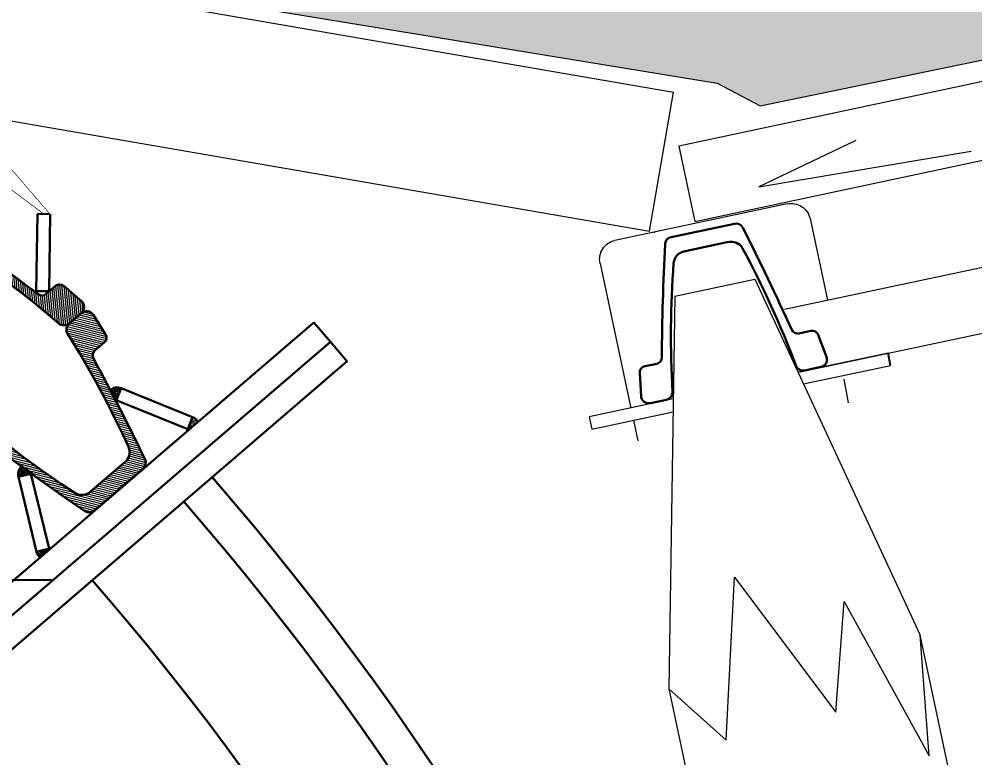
# Model space of a CAD drawing. Header units: millimetres. Extents: x -46762 to 217101, y -107409 to 31524.
# Drawn here: x 118407 to 119151, y -82064 to -81489 of the extents above; entities that cross this region are included whole.
import ezdxf

# ---------------------------------------------------------------- set-up
doc = ezdxf.new("R2010")
doc.units = ezdxf.units.MM
doc.linetypes.add('ACAD_ISO10W100', pattern=[18, 12, -3, 0, -3])
doc.linetypes.add('IRA2', pattern=[4, 2, -1, 0, -1])
doc.styles.get("Standard").update_dxf_attribs({"font": 'TIMES.TTF'})
doc.dimstyles.new('ISO-25', dxfattribs={"dimscale": 50, "dimtxt": 2.5, "dimasz": 2.5, "dimexe": 1.25, "dimexo": 0.625, "dimtad": 1, "dimdec": 0, "dimtxsty": 'Standard', "dimcen": 2.5, "dimadec": 0, "dimazin": 0, "dimtfac": 1, "dimtdec": 0, "dimtmove": 0, "dimatfit": 3, "dimfxl": 1, "dimarcsym": 0})
pattern_1 = [(49.99999999999999, (0, 0), (1.82184668996004, -0.1593908553890309), [0.1905, -2.0955]), (355, (0, 0), (-0.3524282597566699, 1.9105664288218), [0.1524, -1.6764]), (100.451, (0.15182, -0.0132825), (1.469425016659592, 1.751166878202919), [0.1619, -1.7809]), (46.18420000000001, (0, 0.508), (2.710790408921299, -0.4204232793272715), [0.28575, -3.14325]), (96.6356, (0.225899, 0.472965), (2.374042344662371, 2.474255558900492), [0.24285, -2.67135]), (351.1840000000001, (0, 0.508), (2.374046058139339, 2.474251178605977), [0.2286, -2.5146]), (21, (0.254, 0.381), (1.516148798353833, -1.022655185167625), [0.1905, -2.0955]), (326.0000000000001, (0.254, 0.381), (0.6180202834764708, 1.841879661223193), [0.1524, -1.6764]), (71.4514, (0.380345, 0.295779), (2.134164907701245, 0.8192285771605745), [0.1619, -1.7809]), (37.50000000000001, (0, 0), (0.03088603250591817, 0.8455503887315311), [0, -1.65608, 0, -1.7018, 0, -1.68275]), (7.499999999999999, (0, 0), (0.6681966251030574, 1.001805748181195), [0, -0.9702799999999999, 0, -1.61798, 0, -0.6413500000000001]), (327.5, (-0.5664199999999999, 0), (1.355905951668714, -0.05728743992673458), [0, -0.635, 0, -1.9812, 0, -2.6289]), (317.5, (-0.82042, 0), (1.48129181386018, 0.2542649103333302), [0, -0.8255, 0, -1.31572, 0, -1.8669])]
pattern_2 = [(130, (128494.4827682628, 0), (-1.82184668996004, -0.1593908553890309), [0.1905, -2.0955]), (185, (128494.4827682628, 0), (0.3524282597566699, 1.9105664288218), [0.1524, -1.6764]), (79.549, (128494.3309482628, -0.0132825), (-1.469425016659592, 1.751166878202919), [0.1619, -1.7809]), (133.8158, (128494.4827682628, 0.508), (-2.710790408921299, -0.4204232793272715), [0.28575, -3.14325]), (83.3644, (128494.2568692628, 0.472965), (-2.374042344662371, 2.474255558900492), [0.24285, -2.67135]), (188.8159999999999, (128494.4827682628, 0.508), (-2.374046058139339, 2.474251178605977), [0.2286, -2.5146]), (159, (128494.2287682628, 0.381), (-1.516148798353833, -1.022655185167625), [0.1905, -2.0955]), (214, (128494.2287682628, 0.381), (-0.6180202834764708, 1.841879661223193), [0.1524, -1.6764]), (108.5486, (128494.1024232628, 0.295779), (-2.134164907701245, 0.8192285771605745), [0.1619, -1.7809]), (142.5, (128494.4827682628, 0), (-0.03088603250591817, 0.8455503887315311), [0, -1.65608, 0, -1.7018, 0, -1.68275]), (172.5, (128494.4827682628, 0), (-0.6681966251030574, 1.001805748181195), [0, -0.9702799999999999, 0, -1.61798, 0, -0.6413500000000001]), (212.5, (128495.0491882628, 0), (-1.355905951668714, -0.05728743992673458), [0, -0.635, 0, -1.9812, 0, -2.6289]), (222.5, (128495.3031882628, 0), (-1.48129181386018, 0.2542649103333302), [0, -0.8255, 0, -1.31572, 0, -1.8669])]

# ---------------------------------------------------------------- blocks, each defined once
blk = doc.blocks.new('сопр')
at = {"lineweight": 0}
h = blk.add_hatch(dxfattribs=at)
h.set_pattern_fill('AR-CONC', scale=0.01, style=0)
h.set_pattern_definition(pattern_1)
edge = h.paths.add_edge_path()
edge.add_arc((64201.92335489833, -2667.571534069697), 8.299528506652026, 92.51439684783877, 152.5514570375888)
edge.add_line((64194.55814440739, -2663.74585140423), (64204.30368661218, -2668.748662409661))
edge.add_line((64204.3036866122, -2668.74866240967), (64201.55925110142, -2659.279996099849))
h = blk.add_hatch(dxfattribs=at)
h.set_pattern_fill('AR-CONC', scale=0.01, style=0)
h.set_pattern_definition(pattern_2)
edge = h.paths.add_edge_path()
edge.add_arc((64292.55941336449, -2667.571534069697), 8.299528506652026, 27.44854296256722, 87.48560315253587)
edge.add_line((64292.92351716141, -2659.279996099849), (64290.17908165063, -2668.74866240967))
edge.add_line((64290.17908165064, -2668.748662409661), (64299.92462385543, -2663.74585140423))
h = blk.add_hatch(dxfattribs=at)
h.set_pattern_fill('AR-CONC', scale=0.01, style=0)
h.set_pattern_definition(pattern_1)
edge = h.paths.add_edge_path()
edge.add_arc((64172.05259409266, -2720.321251224428), 5.847362539310585, 146.8480983274942, 199.2510510962566)
edge.add_line((64166.53219868802, -2722.249173225576), (64177.14180799063, -2722.249173225576))
edge.add_line((64177.14180799063, -2722.249173225576), (64167.15704368727, -2717.12355910441))
h = blk.add_hatch(dxfattribs=at)
h.set_pattern_fill('AR-CONC', scale=0.01, style=0)
h.set_pattern_definition(pattern_2)
edge = h.paths.add_edge_path()
edge.add_arc((64322.43017417016, -2720.321251224428), 5.847362539310585, 340.7489489036842, 393.1519016726917)
edge.add_line((64327.32572457555, -2717.12355910441), (64317.34096027219, -2722.249173225576))
edge.add_line((64317.34096027219, -2722.249173225576), (64327.95056957481, -2722.249173225576))
at = {"color": 7, "lineweight": 0}
for p, q in [((64208.83042515846, -2509.322464501332), (64232.18288210293, -2476.031672502046)), ((64209.91696833994, -2505.009127306523), (64230.24490313667, -2476.030033128038)), ((64211.0199338806, -2500.672378727457), (64228.30692417039, -2476.028393754037)), ((64212.13962152954, -2496.311791447755), (64226.36894520409, -2476.02675438008)), ((64213.27634053949, -2491.926924603067), (64224.4309662378, -2476.025115006079)), ((64214.43041009516, -2487.517323170072), (64222.49298727154, -2476.023475632075)), ((64215.60215976726, -2483.082517319432), (64220.3785997788, -2476.273320698285)), ((64223.82573682001, -2490.70983352861), (64234.12086106918, -2476.033311876025)), ((64226.68535328944, -2489.397605051789), (64236.05884003548, -2476.034951249985)), ((64228.87405126838, -2489.041824454023), (64237.99681900172, -2476.036590624029)), ((64230.82110627997, -2489.030525200746), (64239.934797968, -2476.038229997997)), ((64232.75908524626, -2489.032164574677), (64241.87277693425, -2476.039869372005)), ((64234.69706421254, -2489.033803948674), (64243.81075590056, -2476.041508745966)), ((64236.6350431788, -2489.035443322682), (64245.74873486681, -2476.043148119945)), ((64238.57302214507, -2489.037082696654), (64247.68671383309, -2476.044787493942)), ((64240.51100111133, -2489.038722070658), (64249.62469279936, -2476.046426867913)), ((64242.44898007762, -2489.040361444655), (64251.56267176565, -2476.04806624191)), ((64244.38695904386, -2489.042000818634), (64253.5006507319, -2476.049705615889)), ((64246.32493801013, -2489.043640192645), (64255.43862969815, -2476.051344989901)), ((64248.26291697641, -2489.045279566642), (64257.37660866444, -2476.052984363894)), ((64250.2008959427, -2489.046918940574), (64259.31458763069, -2476.054623737873)), ((64252.13887490895, -2489.048558314618), (64261.252566597, -2476.056263111837)), ((64254.07685387519, -2489.050197688601), (64263.19054556323, -2476.057902485882)), ((64256.01483284145, -2489.051837062605), (64265.12852452948, -2476.05954185986)), ((64257.95281180775, -2489.053476436566), (64267.06650349576, -2476.061181233854)), ((64259.89079077405, -2489.055115810523), (64269.00448246206, -2476.062820607789)), ((64261.82876974027, -2489.056755184582), (64270.94246142832, -2476.064459981797)), ((64263.76674870661, -2489.058394558491), (64272.86683024705, -2476.085501707901)), ((64265.69152166983, -2489.078860144309), (64274.53806187717, -2476.467410708559)), ((64267.44367666454, -2489.345406427223), (64275.93857167849, -2477.235255292508)), ((64269.01447022379, -2489.870497917629), (64277.09328241931, -2478.353506063533)), ((64270.42967823002, -2490.617389036874), (64277.96522351312, -2479.874867544724)), ((64271.6987625599, -2491.57259112431), (64278.52630415494, -2481.839385421452)), ((64272.81930076845, -2492.739557568653), (64279.05629061024, -2483.848230543899)), ((64273.77591977173, -2494.140203928488), (64279.58461644021, -2485.859443020265)), ((64274.53241380121, -2495.826144417988), (64280.11127715809, -2487.873029246934)), ((64275.10841437519, -2497.76939274016), (64280.63626825111, -2489.888995657147)), ((64207.76001368534, -2513.61280465778), (64219.64522715675, -2496.669483854963)), ((64275.67289567565, -2499.72906270649), (64281.15958518047, -2491.907348721368)), ((64276.23321569052, -2501.694664917726), (64281.681223381, -2493.928094947587)), ((64276.78934635415, -2503.666239383634), (64282.20117826091, -2495.951240881674)), ((64277.34125918686, -2505.643826704312), (64282.71944520182, -2497.976793107657)), ((64206.70545198504, -2517.880549697507), (64218.28340337292, -2501.375255528757)), ((64277.8889252864, -2507.627468082224), (64283.23601955827, -2500.004758247931)), ((64278.43231531944, -2509.617205334354), (64283.75089665764, -2502.03514296365)), ((64278.97139951273, -2511.613080904808), (64284.26407179997, -2504.067953955091)), ((64204.64279158034, -2526.349803066427), (64215.72436633819, -2510.552133417979)), ((64205.66646647466, -2522.126089634847), (64216.97745978484, -2506.001365521664)), ((64279.50614764412, -2513.615137877776), (64284.77554025758, -2506.103197961816)), ((64280.0365290332, -2515.623419990596), (64285.28529727503, -2508.140881763175)), ((64280.56251253169, -2517.637971647579), (64285.7933380688, -2510.181012178422)), ((64280.56251253169, -2517.637971647579), (64285.79333806875, -2510.181012178447)), ((64281.12699383216, -2519.597641613906), (64286.29965782697, -2512.223596067306)), ((64202.64034945476, -2534.733210470215), (64213.36592867279, -2519.443040888971)), ((64203.63416941204, -2530.552057635163), (64214.52136332104, -2515.031493407485)), ((64281.68731384703, -2521.563243825145), (64286.80425170931, -2514.268640330043)), ((64282.11375697733, -2523.719698224966), (64287.30711484663, -2516.316151907933)), ((64282.62182772707, -2525.75978593561), (64287.80824234084, -2518.366137783712)), ((64283.12533747568, -2527.806375717522), (64288.30762926461, -2520.418604981653)), ((64201.66108827573, -2538.893608604376), (64212.25575021143, -2523.790072062453)), ((64283.62425205261, -2529.859516283537), (64288.80527066111, -2522.473560568022)), ((64284.11853674494, -2531.919257119753), (64289.30116154383, -2524.531011651612)), ((64284.60815628537, -2533.985648502505), (64289.79529689629, -2526.590965383737)), ((64199.74530227773, -2547.153480779023), (64210.16282347769, -2532.302472500072)), ((64200.69614924626, -2543.033589370742), (64211.18870190316, -2528.075617758888)), ((64285.09307484012, -2536.058741515739), (64290.2876716718, -2528.653428958885)), ((64285.57325599628, -2538.138588068901), (64290.77828079323, -2530.718409614914)), ((64285.57325599628, -2538.138588068905), (64290.77828079323, -2530.718409614907)), ((64286.04866274883, -2540.225240915603), (64291.26711915272, -2532.78591463347)), ((64286.5192574874, -2542.318753672542), (64291.75418161145, -2534.855951340396)), ((64197.88499537467, -2555.334263073997), (64208.22746075463, -2540.590252859467)), ((64198.8083235704, -2551.253601873603), (64209.17630282971, -2536.473219586842)), ((64286.98500198238, -2544.419180838922), (64292.23946299937, -2536.928527105923)), ((64287.44585737096, -2546.526577816883), (64292.72295811495, -2539.003649345301)), ((64287.90178414244, -2548.641000932032), (64293.20466172495, -2541.081325518979)), ((64196.07844841671, -2563.438406274679), (64206.436681886, -2548.671917389744)), ((64196.97510576357, -2559.39576649895), (64207.31473765058, -2544.655795654857)), ((64288.35274212332, -2550.762507454954), (64293.68456856401, -2543.161563133046)), ((64288.79869046177, -2552.891155623085), (64294.16267333461, -2545.244369739652)), ((64289.23958761182, -2555.027004663676), (64294.63897070655, -2547.329752937312)), ((64289.67539131684, -2557.170114816894), (64295.11345531688, -2549.417720371446)), ((64174.66521371621, -2596.729065256339), (64205.59193958416, -2552.640548123512)), ((64175.82573359452, -2597.839034638026), (64204.77924561915, -2556.563491394176)), ((64290.10605859267, -2559.320547360014), (64295.58612176948, -2551.508279734579)), ((64290.53154571016, -2561.47836463249), (64296.05696463486, -2553.60143876688)), ((64290.95180817722, -2563.643630061291), (64296.52597844983, -2555.697205256572)), ((64291.47070884471, -2557.375129462405), (64295.58612176947, -2551.508279734553)), ((64177.23195472144, -2598.59873727131), (64203.99741565247, -2560.442435570843)), ((64178.91030360347, -2598.970500061052), (64203.24533906626, -2564.278963927893)), ((64291.36680072027, -2565.816408187588), (64296.99315771722, -2557.795587040357)), ((64291.77647726495, -2567.996764693959), (64297.45849690563, -2559.896592003653)), ((64292.18079091665, -2570.184766432543), (64297.92199044905, -2562.00022808119)), ((64292.57969393978, -2572.380481454147), (64298.38363274666, -2564.106503257492)), ((64173.35585679264, -2593.0668918345), (64189.53962826166, -2569.995633378909)), ((64173.78571116272, -2595.218483239663), (64191.53824229593, -2569.910832621954)), ((64173.78635716673, -2589.688796044738), (64187.60164929539, -2569.993994004937)), ((64174.31628008717, -2586.16896547658), (64185.66367032911, -2569.992354630966)), ((64174.84620300763, -2582.649134908319), (64183.72569136282, -2569.990715257005)), ((64175.37612592802, -2579.129304340204), (64181.78771239655, -2569.989075883001)), ((64175.90604884851, -2575.609473771936), (64179.72212713241, -2570.169349475629)), ((64180.83695906287, -2598.98828199823), (64202.52197267347, -2568.074563611815)), ((64182.77493802915, -2598.989921372202), (64201.82633510215, -2571.830633646685)), ((64292.97313773694, -2574.583979038282), (64298.84352919209, -2566.21526728549)), ((64293.36107282706, -2576.795329724158), (64299.58956543814, -2567.916116180288)), ((64293.74344882305, -2579.014605342614), (64300.70786565124, -2569.086273065848)), ((64294.12021440842, -2581.241879049398), (64302.12386914836, -2569.832030149319)), ((64294.49131731341, -2583.477225359155), (64303.88038727157, -2570.092356444184)), ((64294.85670429024, -2585.720720180925), (64305.81836623779, -2570.093995818243)), ((64295.21632108732, -2587.972440854686), (64307.75634520407, -2570.095635192236)), ((64295.57011242285, -2590.232466189002), (64309.69432417032, -2570.097274566215)), ((64295.91802195737, -2592.500876500275), (64311.63230313662, -2570.098913940179)), ((64296.30016977551, -2594.720477404459), (64313.56399376762, -2570.109517838217)), ((64297.06555065016, -2596.393748986586), (64315.22693094186, -2570.50325124801)), ((64298.14253608903, -2597.622803381673), (64316.57024684055, -2571.352630306916)), ((64184.71291699538, -2598.991560746246), (64201.15750176807, -2575.548492101094)), ((64186.65089596174, -2598.993200120189), (64200.51460036218, -2579.229382521375)), ((64299.46935254171, -2598.495703718316), (64317.61014108813, -2572.634561156821)), ((64301.05253021548, -2599.003140664605), (64318.22784535275, -2574.518357538076)), ((64302.92963393783, -2599.091562559501), (64318.56724435445, -2576.798900293441)), ((64304.86761290415, -2599.093201933429), (64318.9066433562, -2579.079443048762)), ((64188.58887492799, -2598.994839494168), (64199.89680678886, -2582.874479721442)), ((64190.5268538943, -2598.996478868128), (64199.30334150272, -2586.484895005608)), ((64306.80559187041, -2599.094841307367), (64319.24604235789, -2581.359985804098)), ((64308.74357083662, -2599.096480681394), (64319.58544135963, -2583.640528559419)), ((64310.68154980291, -2599.098120055394), (64319.92484036136, -2585.921071314777)), ((64192.46889934685, -2598.992321141224), (64198.73346619539, -2590.06168089142)), ((64194.82471437321, -2598.398301848603), (64198.18648079348, -2593.605835389324)), ((64312.6195287692, -2599.099759429355), (64320.26423936309, -2588.201614070138)), ((64314.55750773545, -2599.101398803334), (64320.60363836482, -2590.482156825456)), ((64316.6793944162, -2598.840863045923), (64320.92156666183, -2592.793307784799)), ((64174.66126336664, -2601.398949571481), (64205.51335437242, -2645.539726615825)), ((64175.82365947079, -2600.290945187771), (64204.70729855319, -2641.615414013129)), ((64177.23116387752, -2599.533622737868), (64203.93203224877, -2637.735152658322)), ((64178.91013931837, -2599.164699971854), (64203.18644752156, -2633.897357400354)), ((64180.83682210417, -2599.150177647651), (64202.46950370206, -2630.100539329931)), ((64182.77480107044, -2599.151817021626), (64201.78022178658, -2626.343297764623)), ((64184.71278003672, -2599.153456395597), (64201.1176794222, -2622.624313073484)), ((64186.65075900297, -2599.155095769569), (64200.48100640495, -2618.942340236186)), ((64188.58873796926, -2599.15673514357), (64199.86938062809, -2615.296203046317)), ((64190.52671693556, -2599.158374517592), (64199.28202442743, -2611.684788882187)), ((64192.46875257431, -2599.165817863657), (64198.71820127632, -2608.107043978744)), ((64194.82355924066, -2599.763821956378), (64198.17721279087, -2604.561969142451)), ((64297.06085782616, -2601.941346850865), (64315.17840960667, -2627.862533637926)), ((64298.13992108287, -2600.714116297404), (64316.52316059564, -2627.015428468883)), ((64299.46821244108, -2599.843461966379), (64317.56522217522, -2625.735258788001)), ((64301.05224634865, -2599.338704223883), (64318.18611263568, -2623.852510161414)), ((64302.92949697917, -2599.253458208848), (64318.5293694596, -2621.572544877879)), ((64304.86747594543, -2599.255097582824), (64318.87262628352, -2619.292579594316)), ((64306.80545491169, -2599.256736956799), (64319.21588310745, -2617.01261431081)), ((64308.74343387799, -2599.258376330821), (64319.55913993137, -2614.732649027272)), ((64310.68141284426, -2599.260015704789), (64319.9023967553, -2612.452683743737)), ((64312.61939181053, -2599.261655078764), (64320.24565357917, -2610.172718460126)), ((64314.55737077681, -2599.263294452736), (64320.58891040313, -2607.892753176609)), ((64316.67881363411, -2599.527419721406), (64320.91074833809, -2605.582143409301)), ((64173.34571251898, -2605.058902539524), (64189.49042799578, -2628.157508276563)), ((64173.77049709016, -2608.437721835096), (64187.55244902951, -2628.155868902559)), ((64173.77920641396, -2602.90804145296), (64191.48889569926, -2628.245690240521)), ((64295.55499785205, -2608.10009079603), (64309.64512390453, -2628.259149463811)), ((64295.90674467049, -2605.832272337648), (64311.5831028708, -2628.260788837779)), ((64296.29264714495, -2603.613321140703), (64313.51480867768, -2628.253453062232)), ((64174.29446427058, -2611.958443909352), (64185.61447006322, -2628.154229528533)), ((64174.81843145099, -2615.479165983583), (64183.67649109697, -2628.152590154587)), ((64294.08989129937, -2617.08821207656), (64302.07423096825, -2628.511585523265)), ((64294.46477551618, -2614.853496811804), (64303.83118700569, -2628.254231341813)), ((64294.83395759893, -2612.610623376277), (64305.76916597198, -2628.255870715835)), ((64295.197383427, -2610.359514338343), (64307.70714493826, -2628.257510089807)), ((64175.34239863139, -2618.999888057846), (64181.7385121307, -2628.150950780644)), ((64175.86636581183, -2622.520610132127), (64179.67323481413, -2627.967182808035)), ((64292.93155218411, -2623.744161891595), (64298.78777673642, -2632.122793415685)), ((64293.32322796528, -2621.533470693761), (64299.53668947262, -2630.423209124074)), ((64293.70935806784, -2619.314845169538), (64300.65696779919, -2629.254945893514)), ((64291.72374892794, -2630.329342253357), (64297.39205626, -2638.439116405032)), ((64292.13176374457, -2628.142027679187), (64297.85910815067, -2636.336267493902)), ((64292.53438099001, -2625.946990679156), (64298.32431326309, -2634.230776355795)), ((64196.01814504261, -2634.72578863665), (64206.35138118687, -2649.509780836874)), ((64196.9079616164, -2638.769939625374), (64207.22264106929, -2653.527382351993)), ((64290.03865389567, -2639.002721093031), (64295.5054921416, -2646.82424891445)), ((64290.46779108059, -2636.845626763854), (64295.97987561824, -2644.731889467414)), ((64290.89171622363, -2634.681075449771), (64296.45243445846, -2642.636919472279)), ((64291.31038416043, -2632.509002533065), (64296.92316317841, -2640.539331083102)), ((64197.81097852124, -2642.83297662314), (64208.1284846292, -2657.594463508427)), ((64198.72740157968, -2646.915194104899), (64209.07035999496, -2661.713096175834)), ((64288.72041014933, -2645.429891773834), (64294.07144822563, -2653.085741701063)), ((64289.16492017803, -2643.294791716417), (64294.55127304554, -2651.001167305742)), ((64289.60434905363, -2641.152421939474), (64295.02928947855, -2648.914005610757)), ((64199.65744220716, -2651.016894547451), (64210.04982300459, -2665.885506326555)), ((64286.89239106024, -2653.89878596687), (64292.13417158774, -2661.398318673957)), ((64287.35681116268, -2651.792171697431), (64292.62117678118, -2659.324017399646)), ((64287.81631454216, -2649.678522962404), (64293.10639479239, -2657.247159163715)), ((64288.2708611221, -2647.557782423377), (64293.58982036882, -2655.167736451225)), ((64200.60131762786, -2655.138388738247), (64211.06854881038, -2670.114090638395)), ((64201.55925110142, -2659.279996099849), (64212.12834514451, -2674.401435474232)), ((64285.47002135166, -2660.176981303379), (64290.66248496265, -2667.60595519434)), ((64285.94895770155, -2658.091135754006), (64291.15482050522, -2665.539280169807)), ((64286.42309365019, -2655.998422163164), (64291.64538443278, -2663.470070456042)), ((64202.53147216121, -2663.442045030763), (64213.23116754663, -2678.750338668331)), ((64203.51821686477, -2667.6248732639), (64214.37913691969, -2683.163834644223)), ((64283.50701335257, -2668.452743841837), (64288.67552870881, -2675.847454428789)), ((64284.00478208445, -2666.393842202866), (64289.17489975491, -2673.79084525663)), ((64284.49789692272, -2664.328282134236), (64289.67251950726, -2671.731730469393)), ((64284.98632212016, -2662.256012491413), (64290.1683829315, -2669.670102864118)), ((64204.51972805747, -2671.828828243557), (64215.57455986585, -2687.645223509098)), ((64205.53625564973, -2676.054267522086), (64216.81995235922, -2692.198104923449)), ((64281.47009490885, -2676.622761053222), (64286.66063122841, -2684.048977525195)), ((64281.9861328641, -2674.589997600957), (64287.16695770309, -2682.002319640374)), ((64282.49765438376, -2672.550772383205), (64287.67155272325, -2679.953184524784)), ((64283.00462590929, -2670.505037387058), (64288.17441137344, -2677.901565145818)), ((64206.56805690927, -2680.301559178231), (64218.11806745185, -2696.826417740453)), ((64279.89521030493, -2682.682749915799), (64285.13131179575, -2690.174157498019)), ((64280.42460134489, -2680.669091020682), (64285.64280343172, -2688.134889525038)), ((64280.94957355818, -2678.649110011302), (64286.1525781855, -2686.093165170259)), ((64207.61539676897, -2684.571082257335), (64219.47192788564, -2701.534486664594)), ((64208.67854815153, -2688.863227236059), (64231.97464904836, -2722.193480135189)), ((64277.73408177978, -2690.67505698387), (64283.06827201237, -2698.306802324078)), ((64278.28083734742, -2688.686241907093), (64283.58658345606, -2696.277291602601)), ((64278.82329746652, -2686.691281235959), (64284.10319704997, -2694.245351729456)), ((64279.3614319878, -2684.690131835319), (64284.61810807784, -2692.210975957081)), ((64209.75779231216, -2693.178396512511), (64230.0366700821, -2722.191840761214)), ((64210.85341920018, -2697.517004923659), (64228.0986911158, -2722.190201387191)), ((64275.50469252146, -2698.569701893488), (64280.97814110456, -2706.400687272253)), ((64276.06833721411, -2696.605050465812), (64281.50319733291, -2704.380826465145)), ((64276.62780266562, -2694.634419704351), (64282.02657430305, -2702.358563105714)), ((64277.18306046501, -2692.657768960784), (64282.54826740759, -2700.333890602069)), ((64211.9657278414, -2701.879480292446), (64226.16071214956, -2722.188562013271)), ((64213.09502674211, -2706.266264005721), (64224.22273318326, -2722.186922639245)), ((64272.6392765885, -2705.554369205976), (64278.86121482548, -2714.456235483067)), ((64273.5982638897, -2704.155343295792), (64279.3929425442, -2712.445919726553)), ((64274.35760917505, -2702.470685085693), (64279.92300916918, -2710.433227406003)), ((64274.93689658554, -2700.528414044507), (64280.45141019858, -2708.418152080598)), ((64214.24163431689, -2710.677811626218), (64222.28475421703, -2722.185283265229)), ((64223.64234878233, -2707.501201171784), (64233.91262801464, -2722.195119509186)), ((64226.49974108743, -2708.818265785296), (64235.85060698094, -2722.196758883183)), ((64228.68783401287, -2709.177748797971), (64237.78858594719, -2722.198398257162)), ((64230.63486712176, -2709.192342136412), (64239.72656491346, -2722.20003763113)), ((64232.57284608801, -2709.193981510391), (64241.66454387975, -2722.201677005127)), ((64234.51082505428, -2709.195620884359), (64243.60252284605, -2722.203316379153)), ((64236.4488040205, -2709.197260258377), (64245.54050181223, -2722.204955753121)), ((64238.3867829868, -2709.198899632407), (64247.47848077854, -2722.206595127143)), ((64240.32476195304, -2709.200539006324), (64249.4164597448, -2722.208234501119)), ((64242.26274091934, -2709.202178380347), (64251.35443871108, -2722.20987387509)), ((64244.20071988561, -2709.203817754318), (64253.29241767737, -2722.211513249087)), ((64246.13869885189, -2709.205457128319), (64255.23039664363, -2722.213152623062)), ((64248.07667781819, -2709.207096502341), (64257.16837560992, -2722.214791997085)), ((64250.01465678444, -2709.208735876291), (64259.10635457617, -2722.216431371031)), ((64251.95263575074, -2709.210375250281), (64261.04433354247, -2722.218070745024)), ((64253.890614717, -2709.212014624256), (64262.98231250874, -2722.219710119029)), ((64255.82859368323, -2709.213653998278), (64264.92029147496, -2722.221349493018)), ((64257.76657264951, -2709.215293372301), (64266.85827044123, -2722.222988867023)), ((64259.70455161578, -2709.216932746247), (64268.79624940752, -2722.224628241016)), ((64261.64253058204, -2709.218572120222), (64270.73422837377, -2722.226267614966)), ((64263.58050954833, -2709.220211494219), (64272.65863003804, -2722.2084816391)), ((64265.50531438171, -2709.203002341441), (64274.33050540579, -2721.829400639526)), ((64267.25791782275, -2708.939420802952), (64275.73231227221, -2721.06392659121)), ((64268.82959750421, -2708.416987592696), (64276.8889132603, -2719.947631005263)), ((64270.24606710421, -2707.672491845442), (64277.76342700424, -2718.427746886238)), ((64271.51676566526, -2706.719438210523), (64278.32783048905, -2716.464181079482)), ((64215.40587934093, -2715.114593540187), (64220.17079244525, -2721.931861353045))]:
    blk.add_line(p, q, dxfattribs=at)
at = {"color": 7, "lineweight": 30}
for p, q in [((64222.09819664234, -2476.023141671016), (64272.3845716205, -2476.065679890722)), ((64229.38274504166, -2489.029308463028), (64265.07802932488, -2489.059503796183)), ((64155.36193568532, -2518.464363526455), (64147.87425642599, -2525.092686037411)), ((64195.1318707511, -2563.390439082454), (64155.36193568532, -2518.464363526455)), ((64299.35089751174, -2563.390439082454), (64339.12083257752, -2518.464363526455)), ((64339.12083257752, -2518.464363526455), (64346.60851183685, -2525.092686037411)), ((64147.87425642599, -2525.092686037411), (64187.64419149177, -2570.01876159341)), ((64346.60851183685, -2525.092686037411), (64306.83857677106, -2570.01876159341)), ((64187.64419149177, -2570.01876159341), (64195.1318707511, -2563.390439082454)), ((64306.83857677106, -2570.01876159341), (64299.35089751174, -2563.390439082454)), ((64181.05909657504, -2569.988459532695), (64190.61219260925, -2569.996540681866)), ((64303.71154286492, -2570.092213615433), (64313.26463889913, -2570.100294764594)), ((64173.40079129269, -2592.249784628119), (64176.12658905511, -2574.14461137219)), ((64320.88527067498, -2592.374544608916), (64318.19010782603, -2574.26478565767)), ((64179.35011276685, -2599.148920011248), (64192.20499097417, -2599.159794202009)), ((64179.35024971535, -2598.987024361908), (64192.20512792267, -2598.997898552669)), ((64302.06940729574, -2599.252730642183), (64314.92428550306, -2599.263604832948)), ((64302.06954424424, -2599.090834992858), (64314.92442245162, -2599.101709183597)), ((64173.3892645434, -2605.876084585681), (64176.08442739242, -2623.985843537288)), ((64320.87374392574, -2606.000844566959), (64318.14794616343, -2624.106017822494)), ((64181.00989631934, -2628.150334430244), (64190.56299235349, -2628.158415579419)), ((64303.66234260928, -2628.254088512964), (64313.21543864343, -2628.262169662139)), ((64204.3036866122, -2668.74866240967), (64201.55925110142, -2659.279996099849)), ((64290.17908165063, -2668.74866240967), (64292.92351716141, -2659.279996099849)), ((64194.55814440739, -2663.74585140423), (64167.15704368727, -2717.12355910441)), ((64176.05332830395, -2721.690409224429), (64203.45442902408, -2668.312701524257)), ((64204.30368661218, -2668.748662409661), (64194.55814440739, -2663.74585140423)), ((64290.17908165064, -2668.748662409661), (64299.92462385543, -2663.74585140423)), ((64318.42943995887, -2721.690409224429), (64291.02833923874, -2668.312701524257)), ((64299.92462385543, -2663.74585140423), (64327.32572457555, -2717.12355910441)), ((64229.19650589353, -2709.191125398673), (64264.89179017681, -2709.22132073182)), ((64167.15704368727, -2717.12355910441), (64177.14180799063, -2722.249173225576)), ((64327.32572457555, -2717.12355910441), (64317.34096027219, -2722.249173225576)), ((64046.98660224275, -2722.036995163442), (64046.9696838614, -2742.036988007651)), ((64446.98717790077, -2722.689073169142), (64046.98660224275, -2722.036995163442)), ((64177.14180799063, -2722.249173225576), (64166.53219868802, -2722.249173225576)), ((64221.88996359791, -2722.184949304126), (64272.17633857614, -2722.227487523847)), ((64246.98653068482, -2722.206178976889), (64270.73422837335, -2722.226267614355)), ((64317.34096027219, -2722.249173225576), (64327.95056957481, -2722.249173225576)), ((64446.98717790078, -2722.689073169138), (64446.97025951943, -2742.689066013347)), ((64046.96968386076, -2742.036988007651), (64046.95276547941, -2762.036980851863)), ((64446.97025951878, -2742.689066013354), (64046.96968386076, -2742.036988007651)), ((64446.97025951878, -2742.68906601335), (64446.95334113744, -2762.689058857555)), ((64046.95276547943, -2762.036980851855), (64446.95360651043, -2762.375349311245))]:
    blk.add_line(p, q, dxfattribs=at)
at = {"color": 7}
blk.add_line((64270.73422837333, -2722.226267614358), (64246.98653068482, -2722.206178976885), dxfattribs=at)
at = {"color": 7, "linetype": 'Continuous', "const_width": 0.5}
for points in [[(64148.0028474494, -2423.226619102924, -0.3521042812323815), (64151.90937965901, -2426.36696446574, -0.3521042812323815)], [(64346.47992081343, -2423.226619102924, 0.3521042812323815), (64342.57338860381, -2426.36696446574, 0.3521042812323815)], [(64247.24138413141, -2470.488766060183), (64169.32056133719, -2470.488766060183, -0.3521042812323841), (64160.04254733936, -2463.030445823495), (64156.69509636147, -2447.818610163486)], [(64247.24138413141, -2470.488766060183), (64325.16220692563, -2470.488766060183, 0.3521042812323841), (64334.44022092347, -2463.030445823495), (64337.78767190135, -2447.818610163486)], [(64247.24138413141, -2476.044410780869), (64325.16220692563, -2476.044410780869, -0.3521042812323841), (64334.44022092347, -2483.502731017556), (64337.78767190135, -2498.714566677566)], [(64148.0028474494, -2523.306557738128, 0.3521042812323815), (64151.90937965901, -2520.166212375312, 0.3521042812323815)], [(64346.47992081343, -2523.306557738128, -0.3521042812323815), (64342.57338860381, -2520.166212375312, -0.3521042812323815)]]:
    blk.add_lwpolyline(points, format="xyb", dxfattribs=at)
for points in [[(64148.0028474494, -2473.266588420526), (64148.0028474494, -2423.22661910288)], [(64346.47992081343, -2473.266588420526), (64346.47992081343, -2423.22661910288)], [(64156.69509636147, -2447.818610163486), (64151.90937965901, -2426.070857478179)], [(64337.78767190135, -2447.818610163486), (64342.57338860381, -2426.070857478179)], [(64148.0028474494, -2473.266588420526), (64148.0028474494, -2523.306557738172)], [(64346.47992081343, -2473.266588420526), (64346.47992081343, -2523.306557738172)], [(64156.69509636147, -2498.714566677566), (64151.90937965901, -2520.462319362873)], [(64337.78767190135, -2498.714566677566), (64342.57338860381, -2520.462319362873)]]:
    blk.add_lwpolyline(points, dxfattribs=at)
at = {"color": 7, "linetype": 'Continuous', "lineweight": 30, "const_width": 0.5}
blk.add_lwpolyline([(64247.24138413141, -2476.044410780869), (64169.32056133719, -2476.044410780869, 0.3521042812323841), (64160.04254733936, -2483.502731017556), (64156.69509636147, -2498.714566677566)], format="xyb", dxfattribs=at)
at = {"color": 7, "lineweight": 30}
for centre, radius, start, end in [((66106.20786860578, -2984.984279080065), 1956.091849773699, 165.0531000712083, 167.6351816048644), ((64222.09312112781, -2482.023139525278), 5.999999999999967, 88.55795276308022, 165.1908510867638), ((64272.37949610599, -2482.065677745002), 5.999999999999967, 14.71221371452879, 91.34511203825247), ((62387.41651654102, -2981.83848136276), 1956.091849773699, 12.26788319689842, 14.84996472987031), ((64229.37428585079, -2499.029304885134), 9.999999999999947, 86.30292904929168, 163.4163146823902), ((64265.06957013401, -2499.059500218289), 9.999999999999947, 16.48675011903077, 93.60013575134845), ((64929.58206621752, -2704.671139233687), 739.7803755817811, 163.6302472352852, 171.3911670739528), ((63564.51487929355, -2703.516402429697), 739.7803755817811, 8.511897727422332, 16.27281756638537), ((64181.0548669796, -2574.988457743741), 4.999999999999973, 89.51427913074228, 172.5927093947519), ((64190.61642220468, -2564.996542467761), 4.999999999999973, 269.9515324010541, 348.198410721026), ((64303.7157724604, -2565.092215401295), 4.999999999999973, 191.7046540797874, 269.9515324010541), ((64313.26040930363, -2575.100292975658), 4.999999999999973, 7.310355406671456, 90.3887856705797), ((64179.3553252299, -2592.987026508647), 5.999999999999967, 169.9344177067899, 270.5455858640982), ((64192.21020343721, -2592.997900699935), 5.999999999999967, 269.9515324010541, 351.7623000267216), ((64302.07461975879, -2593.090837140124), 5.999999999999967, 188.1407647741829, 269.9515324010541), ((64314.92949796617, -2593.101711330342), 5.999999999999967, 269.3574789369144, 9.968647094513878), ((64179.34503725229, -2605.148917864495), 5.999999999999985, 89.35747893691448, 189.9686470945139), ((64192.19991545963, -2605.159792054757), 5.999999999999985, 8.140764774182939, 89.95153240105405), ((64302.0643317812, -2605.252728494936), 5.999999999999985, 89.95153240105405, 171.7623000267215), ((64314.91920998851, -2605.263602686216), 5.999999999999985, 349.9344177067899, 90.5455858640982), ((64929.75965592486, -2494.734226765155), 739.7803755817832, 188.5118977274223, 196.2728175663854), ((63564.69246900094, -2493.579489961161), 739.7803755817832, 343.6302472352853, 351.3911670739528), ((64181.01412591478, -2623.150336219198), 4.999999999999988, 187.3103554066714, 270.3887856705797), ((64313.21966823887, -2623.262171451093), 4.999999999999988, 269.5142791307423, 352.5927093947519), ((64190.55876275807, -2633.158413793542), 4.999999999999988, 11.70465407978735, 89.95153240105405), ((66106.85801867745, -2216.412147832089), 1956.091849773704, 192.2678831968984, 194.8499647298703), ((64303.65811301384, -2633.25408672708), 4.999999999999988, 89.95153240105405, 168.198410721026), ((62388.06666661269, -2213.266350114769), 1956.091849773704, 345.0531000712083, 347.6351816048644), ((64201.92335489833, -2667.571534069697), 8.299528506652026, 92.51439684783877, 152.5514570375888), ((64292.55941336449, -2667.571534069697), 8.299528506652026, 27.44854296256722, 87.48560315253587), ((64229.20496508446, -2699.191128976559), 9.999999999999977, 196.4867501190308, 273.6001357513485), ((64264.90024936773, -2699.221324309685), 9.999999999999977, 266.3029290492917, 343.4163146823902), ((64172.05259409266, -2720.321251224428), 5.847362539310585, 146.8480983274942, 199.2510510962566), ((64221.89503911248, -2716.184951449864), 5.999999999999985, 194.7122137145288, 271.3451120382525), ((64272.1814140907, -2716.227489669553), 5.999999999999985, 268.5579527630803, 345.1908510867639), ((64322.43017417016, -2720.321251224428), 5.847362539310585, 340.7489489036842, 33.15190167269175)]:
    blk.add_arc(centre, radius, start, end, dxfattribs=at)
blk = doc.blocks.new('ход12')
at = {"color": 7, "lineweight": 15}
for p, q in [((102364.3695372045, -34739.25695980378), (102230.355736571, -34767.8154769264)), ((102362.2570459163, -34821.29690585091), (102756.1565953447, -34737.89220712577)), ((102382.1664452559, -34750.8012252118), (102395.6687082065, -34814.16199311849)), ((102218.811471163, -34785.61238497777), (102242.8147884566, -34898.37672932791)), ((102374.4431018453, -34870.04978901221), (102764.876612076, -34787.1723565213)), ((102442.8728486052, -34855.4553764989), (102372.9702972073, -34870.35170211294)), ((102377.1867653885, -34879.43705316707), (102444.908006878, -34865.0055675626)), ((102408.3934806012, -34875.73568584462), (102411.7745673889, -34894.17949068625)), ((102275.8039095717, -34891.05798707699), (102210.3672234382, -34905.00263093127)), ((102210.3672234382, -34905.00263093127), (102212.4023817109, -34914.55282199499)), ((102212.4023817109, -34914.55282199499), (102275.6472820338, -34901.07525057881)), ((102244.8168370589, -34907.64525894028), (102248.237689611, -34923.69796398605))]:
    blk.add_line(p, q, dxfattribs=at)
at = {"color": 7, "lineweight": 30}
for p, q in [((102274.1318387744, -34765.17600176437), (102323.3193534077, -34754.72087277682)), ((102283.970813486, -34776.37509086257), (102318.8860826575, -34768.9536212977)), ((102373.5832438673, -34840.13696896189), (102382.927585176, -34838.15076790224)), ((102395.0298506623, -34858.34362319538), (102388.6138446649, -34841.1953830788)), ((102253.6110048799, -34865.6378555769), (102262.9553461886, -34863.65165451726)), ((102250.7682093937, -34889.00738164455), (102249.6547049091, -34870.73206003779)), ((102378.0305609019, -34868.83953979546), (102390.6045336769, -34866.16685937585)), ((102257.9929344464, -34894.35432494585), (102270.5669072215, -34891.68164452625))]:
    blk.add_line(p, q, dxfattribs=at)
at = {"color": 7, "lineweight": 0}
blk.add_line((102274.5930729421, -34871.2633163058), (102274.1038726296, -34855.44393977197), dxfattribs=at)
at = {"color": 7, "linetype": 'ACAD_ISO10W100'}
blk.add_line((102444.908006878, -34865.0055675626), (102443.0602945048, -34855.41734679259), dxfattribs=at)
at = {"color": 7, "lineweight": 15}
for points in [[(102277.0528805767, -34811.17885579541), (102339.3618953582, -34797.9346658524)], [(102339.3618953582, -34797.9346658524), (102467.9084694569, -35074.91784284112)], [(102277.0528805767, -34811.17885579541), (102272.2789493101, -35116.50018100467)], [(102272.2789493101, -35116.50018100467), (102316.9128272146, -35156.46881246856), (102323.526803197, -35029.82085140987), (102402.3169197827, -35134.78755365866), (102408.7392635618, -35048.75167812349), (102474.8425317554, -35168.76325813875), (102467.9084694569, -35074.91784284112)], [(102272.2789493101, -35116.50018100467), (102746.2632010327, -37346.42076307714), (102941.8927211794, -37304.83842491359), (102467.9084694569, -35074.91784284112)]]:
    blk.add_lwpolyline(points, dxfattribs=at)
at = {"color": 7, "lineweight": 30}
for centre, radius, start, end in [((102324.5668235529, -34760.58975838221), 6, 26.76068131397089, 103.3935796377767), ((100585.4490882541, -35642.81863590535), 1956.091849773709, 24.31635079618209, 26.89843232944565), ((102275.3793089195, -34771.04488736976), 6, 100.606420362257, 177.2393186860479), ((104222.9772283757, -34869.63816146315), 1956.091849773709, 177.1015676705411, 179.6836492039059), ((102320.9651995656, -34778.73509730503), 10, 28.53521771841919, 105.6486033511839), ((101678.5209053613, -35124.92121569326), 739.780375581785, 20.56036532688543, 28.32128516559464), ((102286.0499303941, -34786.1565668699), 10, 98.35139664882877, 175.464782281481), ((103013.7585768256, -34841.10768723451), 739.780375581785, 175.6787148342825, 183.4396346729835), ((102372.5436854126, -34835.24623095521), 5, 203.7531216794775, 282.0000000000157), ((102383.9671436301, -34843.04150590591), 5, 19.3588230057655, 102.437253269746), ((102261.9157877339, -34858.76091651058), 5, 282.0000000000157, 0.2468783206260506), ((102389.357063532, -34860.29797377145), 6, 281.4059465368881, 22.01711469408435), ((102254.650563334, -34870.52859358057), 5, 101.5627467302082, 184.6411769942051), ((102376.783090757, -34862.97065419157), 6, 200.1892323737475, 282.0000000000157), ((102269.3194370767, -34885.81275892236), 6, 282.0000000000157, 3.810767626406233), ((102256.7454643015, -34888.48543934145), 6, 181.9828853059512, 282.5940534631006)]:
    blk.add_arc(centre, radius, start, end, dxfattribs=at)
at = {"color": 7, "lineweight": 15, "extrusion": (0, 0, -1)}
for centre, major_axis, ratio, start_param, end_param in [((102367.4958585262, -34753.92754653346), (8.961715079205804, 12.02861849254549), 0.9999999999992242, -0.850275158696334, 0.7205211680993631), ((102233.4820578927, -34782.4860636561), (-12.02861849254566, 8.961715079205934), 0.9999999999996785, 5.432910148483508, 7.003706475278724)]:
    blk.add_ellipse(centre, major_axis=major_axis, ratio=ratio, start_param=start_param, end_param=end_param, dxfattribs=at)
blk = doc.blocks.new('*D366')
at = {"color": 0, "lineweight": -2}
for p, q in [((118432.737894048, -81925.50600237047), (118154.3790687754, -81925.50600237047)), ((118216.8790687754, -82050.50600237047), (118216.8790687754, -84186.79409992907)), ((118952.04455133, -84311.79409992907), (118154.3790687754, -84311.79409992907))]:
    blk.add_line(p, q, dxfattribs=at)
at = {"color": 0, "lineweight": 0}
for points in [[(118196.0457354421, -82050.50600237047), (118237.7124021087, -82050.50600237047), (118216.8790687754, -81925.50600237047)], [(118196.0457354421, -84186.79409992907), (118237.7124021087, -84186.79409992907), (118216.8790687754, -84311.79409992907)]]:
    blk.add_solid(points, dxfattribs=at)
at = {"layer": 'Defpoints', "color": 0, "lineweight": 0}
for p in [(118463.987894048, -81925.50600237047), (118216.8790687754, -84311.79409992907), (118983.29455133, -84311.79409992907)]:
    blk.add_point(p, dxfattribs=at)
at = {"color": 0, "lineweight": 15, "insert": (118122.0475979751, -83118.65005114974), "char_height": 125, "attachment_point": 5, "rotation": 90}
blk.add_mtext('2500', dxfattribs=at)

msp = doc.modelspace()

# ---------------------------------------------------------------- hatches: boundary and pattern name
at = {"lineweight": 0}
h = msp.add_hatch(dxfattribs=at)
h.set_pattern_fill('JIS_WOOD', scale=100, style=0)
h.set_pattern_definition([(45, (56195.76325502712, -78375.66156037094), (-49.99999991609842, 49.99999991609842), [])])
h.paths.add_polyline_path([(118750.6534083098, -81733.63051899284), (118752.1618696954, -81757.50101246405), (118077.335959124, -81633.52145728393), (118184.405920295, -81270.61903828377), (118348.9813645023, -81329.78546330356), (118383.5420986236, -81335.45342536186), (118372.1248235221, -81325.65490655105), (118334.618646199, -81299.10318880039), (118229.9147656879, -81231.94271745006), (118142.4009282779, -81178.8389361423), (117987.6888113358, -81106.9927861756), (117820.7092073889, -81045.19923232532), (117734.1855293716, -81012.36040587178), (117539.233634408, -80974.04849931048), (117477.9002337936, -80960.91303789034), (117359.155455072, -80946.11320959349), (117240.9472528315, -80936.14014898124), (117198.29455133, -80935.2611904023), (117155.6418498286, -80936.14014898124), (117037.4336475881, -80946.11320959349), (116918.6888688665, -80960.91303789034), (116857.355468252, -80974.04849931048), (116662.4035732884, -81012.36040587178), (116575.8798952712, -81045.19923232532), (116408.9002913243, -81106.9927861756), (116254.1881743822, -81178.8389361423), (116166.6743369722, -81231.94271745006), (116061.9704564611, -81299.10318880039), (116024.464279138, -81325.65490655105), (115880.6917520873, -81449.04317549116), (115850.9996498785, -81453.72850830093), (115825.9955316629, -81477.15690138275), (115813.4934725552, -81508.3942977497), (115669.3123174432, -81659.68569639859), (115676.0019449586, -81697.57122349617), (115575.6598376048, -81817.91432004538), (115459.709175726, -81982.82842152915), (115350.4481413626, -82165.57127079318), (115267.9444643723, -82352.77156635729), (115202.6884649063, -82512.57326395431), (115141.0438384059, -82705.35211062092), (115089.3423026176, -82975.64003515246), (115063.5134358043, -83309.66563790185), (115063.5134358043, -84314.96154953045), (119333.0756668558, -84314.96154953045), (119333.0756668558, -83309.66563790185), (119307.2468000424, -82975.64003515246), (119255.5452642542, -82705.35211062092), (119193.9006377538, -82512.57326395431), (119128.6446382878, -82352.77156635729), (119046.1409612974, -82165.57127079318), (118936.8799269341, -81982.82842152915), (118820.9292650552, -81817.91432004538)])
h.paths.add_polyline_path([(119046.055732599, -84632.19402997571), (119653.2928341847, -84503.1217995442), (119653.2928341847, -84183.14922473943), (119333.0756668558, -84251.21348481457), (119333.0756668558, -83309.66563790193), (119307.2468000425, -82975.64003515255), (119255.5452642542, -82705.35211062092), (119193.9006377537, -82512.57326395423), (119128.6446382877, -82352.77156635743), (119046.1409612975, -82165.5712707933), (118936.8799269341, -81982.82842152918), (118820.9292650552, -81817.91432004535), (118750.6534083098, -81733.63051899281), (118752.1618696954, -81757.50101246405), (118077.335959124, -81633.52145728393), (118184.405920295, -81270.61903828377), (118348.9813645024, -81329.78546330356), (118383.5420986236, -81335.45342536186), (118372.1248235221, -81325.654906551), (118362.1478556018, -81318.59191972773), (118440.5054303993, -81331.44256576359), (118620.1096206667, -81151.16524599178), (118698.3943887555, -81164.06508823665), (118548.1993643509, -81035.16491207042), (118505.0672604293, -81004.63043665717), (118384.6577978416, -80927.3958946043), (118284.01688482, -80866.32654610038), (118106.0979503366, -80783.70347363866), (117914.0714057977, -80712.64088671084), (117814.5691760779, -80674.87623628927), (117590.3744968697, -80630.81754374379), (117519.8410861631, -80615.71176311062), (117383.2845906333, -80598.69196056924), (117247.3451580567, -80587.22294086516), (117198.29455133, -80586.21213849938), (117149.2439446033, -80587.22294086516), (117013.3045120268, -80598.69196056924), (116876.7480164969, -80615.71176311062), (116806.2146057904, -80630.81754374379), (116582.0199265822, -80674.87623628927), (116482.5176968624, -80712.64088671084), (116290.4911523234, -80783.70347363866), (116112.57221784, -80866.32654610038), (116011.9313048185, -80927.3958946043), (115891.5218422308, -81004.63043665717), (115848.3897383091, -81035.16491207042), (115683.0513322009, -81177.06142135155), (115648.9054146608, -81182.44955408279), (115620.1506787129, -81209.39220612688), (115605.773310739, -81245.31521194888), (115439.9649823601, -81419.30032039511), (115447.6580540029, -81462.86867655731), (115332.2646305461, -81601.26323758891), (115198.9213693854, -81790.91445429524), (115073.2711798675, -82001.0687309489), (114978.3919513286, -82216.34907084762), (114903.3475519427, -82400.12102308418), (114832.4562314673, -82621.81669675079), (114772.9994653108, -82932.64780996206), (114743.2962684754, -83316.77725312386), (114743.2962684754, -84632.19402997571)])
at = {"lineweight": 15}
h = msp.add_hatch(dxfattribs=at)
h.set_pattern_fill('GRAVEL', scale=10, style=0)
h.set_pattern_definition([(228.0128, (24572.1670675493, -38712.40461960947), (-2032.001726589601, -2286.002808951258), [34.1721, -3383.05]), (184.9697, (24549.3070675493, -38737.80461960947), (3048.004930617913, 253.9982075387458), [58.6405, -5805.4]), (132.5104, (24490.8870675493, -38742.88461960947), (2539.998151833169, -2794.002729246041), [41.34819999999999, -4093.47]), (267.2737, (24391.8270675493, -38806.38461960947), (253.9988970828173, 5079.998365336643), [53.40049999999999, -5286.639999999999]), (292.8337, (24389.2870675493, -38859.72461960947), (-1270.003605550191, 3048.001733005111), [52.3634, -5183.98]), (357.2737, (24409.6070675493, -38907.98461960947), (-5079.998365336643, 253.9988970828175), [53.40049999999999, -5286.639999999999]), (37.6942, (24462.9470675493, -38910.52461960947), (-3302.002086123993, -2539.997735698489), [70.61939999999998, -6991.310000000001]), (72.2553, (24518.8270675493, -38867.34461960947), (1778.00355654672, 5588.00162060364), [66.672, -6600.53]), (121.4296, (24539.1470675493, -38803.84461960947), (-2032.000523526448, 3301.996115997269), [53.5813, -5304.55]), (175.2364, (24511.2070675493, -38758.12461960947), (2793.997805305446, -253.9976162721156), [61.17129999999998, -2997.389999999999]), (222.3974, (24450.2470675493, -38753.04461960947), (-3048.000091723971, -2793.996365063697), [79.1078, -7831.68]), (138.8141, (24643.2870675493, -38808.92461960948), (-1777.998867422474, 1523.997655712401), [27.0005, -2673.06]), (171.4692, (24622.9670675493, -38791.14461960948), (3301.99495955914, -508.0012800045699), [51.36819999999997, -5085.459999999997]), (225, (24572.1670675493, -38783.52461960947), (-5.329070518200751e-14, -253.9998268700197), [35.9209, -323.289]), (203.1986, (24554.3870675493, -38753.04461960947), (1270.004282559083, 508.0022274306265), [19.3441, -1915.06]), (291.8014, (24536.6070675493, -38760.66461960947), (-254.0001781894509, 762.0004908731864), [27.3566, -1340.48]), (30.9638, (24546.7670675493, -38786.06461960947), (761.9991954808227, 508.0003958660552), [44.43199999999998, -1436.629999999999]), (161.5651, (24584.8670675493, -38763.20461960947), (508.0002318180981, -253.9996222465077), [32.1287, -771.0899999999999]), (16.38950000000001, (24389.2870675493, -38760.66461960947), (2540.001401396935, 761.9984149967804), [45.00880000000001, -4455.88]), (70.3462, (24432.4670675493, -38747.96461960947), (-1015.997168867651, -2793.9960488545), [37.7599, -3738.219999999999]), (293.1986, (24584.8670675493, -38712.40461960947), (-508.0022274306264, 1270.004282559083), [38.688, -1895.72]), (343.6105, (24600.1070675493, -38747.96461960947), (-2540.001401396935, 761.9984149967811), [45.00879999999999, -4455.879999999997]), (339.444, (24389.2870675493, -38918.14461960948), (-1270.001576425591, 507.9993836050138), [43.4035, -2126.77]), (294.7751, (24429.9270675493, -38933.38461960947), (-1269.997040362684, 2793.998702615667), [36.36719999999998, -3600.359999999999]), (66.80140000000002, (24587.4070675493, -38966.40461960947), (508.0022274306268, 1270.004282559083), [38.688, -1895.72]), (17.35400000000001, (24602.6470675493, -38930.84461960947), (-3302.000178185996, -1015.998467560563), [42.57829999999999, -4215.239999999999]), (69.444, (24462.9470675493, -38966.40461960947), (-507.9993836050144, -1270.001576425591), [21.7018, -2148.48]), (101.3099, (24572.1670675493, -38966.40461960947), (-253.9987462887348, 1015.996746090262), [12.9515, -1282.2]), (165.9638, (24569.6270675493, -38953.70461960947), (762.0005354697173, -253.9995604123641), [52.3634, -994.905]), (186.0090000000001, (24518.8270675493, -38941.00461960947), (2539.996254442795, 253.9994068547858), [48.5267, -4804.139999999999]), (303.6901, (24546.7670675493, -38808.92461960948), (-254.0000871307233, 507.999509923184), [36.6324, -879.178]), (353.1572, (24567.0870675493, -38839.40461960947), (4318.001785664343, -508.002275165484), [63.95569999999999, -6331.599999999999]), (60.94540000000001, (24630.5870675493, -38847.02461960947), (-1015.997636582909, -1777.995761083413), [26.1508, -2588.94]), (90, (24643.2870675493, -38824.16461960947), (-254, 254), [15.24, -238.76]), (120.2564, (24513.7470675493, -38933.38461960947), (1015.997846683611, -1777.999103247756), [35.2867, -3493.39]), (48.01279999999999, (24495.9670675493, -38902.90461960947), (2032.001726589601, 2286.002808951258), [68.3443, -3348.88]), (0, (24541.6870675493, -38852.10461960947), (254, 254), [66.04, -187.96]), (325.3048, (24607.7270675493, -38852.10461960947), (-2539.995599095369, 1778.000169048476), [40.161, -3975.93]), (254.0546, (24640.7470675493, -38874.96461960947), (-254.0006479701474, -1016.002420320363), [36.9829, -1812.17]), (207.646, (24630.5870675493, -38910.52461960947), (-4825.998304902272, -2540.001597472339), [60.2145, -5961.25]), (175.4261, (24577.2470675493, -38938.46461960947), (-3302.000760474751, 253.9987711219462), [63.70289999999998, -6306.579999999997]), (175.4261, (24577.2470675493, -38938.46461960947), (-3302.000760474751, 253.9987711219462), [63.70289999999998, -6306.579999999997])])
edge = h.paths.add_edge_path()
edge.add_line((115105.3718890499, -84311.79409992907), (115105.3718890499, -83298.93695769808))
edge.add_line((115105.3718890499, -83298.93695769808), (115130.6943074944, -82971.46087657123))
edge.add_line((115130.6943074944, -82971.46087657123), (115181.3820876789, -82706.4727152658))
edge.add_line((115181.3820876789, -82706.4727152658), (115241.8179960127, -82517.47384598482))
edge.add_line((115241.8179960127, -82517.47384598482), (115305.7944660774, -82360.80551500733))
edge.add_line((115305.7944660774, -82360.80551500733), (115386.680423911, -82177.27581347391))
edge.add_line((115386.680423911, -82177.27581347391), (115493.7990850516, -81998.1161573327))
edge.add_line((115493.7990850516, -81998.11615733268), (115607.4762045406, -81836.43566568193))
edge.add_line((115607.4762045406, -81836.43566568193), (115705.8508195933, -81718.4522376925))
edge.add_line((115705.8508195933, -81718.4522376925), (115699.2923612449, -81681.30956406743))
edge.add_line((115699.2923612449, -81681.30956406743), (115840.6464348841, -81532.98466343127))
edge.add_line((115840.6464348841, -81532.98466343127), (115852.903355578, -81502.35976503229))
edge.add_line((115852.903355578, -81502.35976503229), (115877.4171969658, -81479.39075220698))
edge.add_line((115877.4171969658, -81479.39075220698), (115906.527101092, -81474.79728866799))
edge.add_line((115906.527101092, -81474.79728866799), (116047.4805589849, -81353.82839755024))
edge.add_line((116047.4805589849, -81353.82839755024), (116084.2513210664, -81327.79730171626))
edge.add_line((116084.2513210664, -81327.79730171626), (116186.9021843126, -81261.95370235319))
edge.add_line((116186.9021843126, -81261.95370235319), (116272.7000641263, -81209.8911716593))
edge.add_line((116272.7000641263, -81209.8911716593), (116424.3786101479, -81139.45376973116))
edge.add_line((116424.3786101479, -81139.45376973116), (116588.0841042135, -81078.87185419168))
edge.add_line((116588.0841042135, -81078.87185419168), (116672.9112395245, -81046.67692629604))
edge.add_line((116672.9112395245, -81046.67692629604), (116864.0405483124, -81009.1162335889))
edge.add_line((116864.0405483124, -81009.1162335889), (116924.1713332285, -80996.23833023582))
edge.add_line((116924.1713332285, -80996.23833023582), (117040.5877829556, -80981.72869465066))
edge.add_line((117040.5877829556, -80981.72869465066), (117156.478177309, -80971.95118424651))
edge.add_line((117156.478177309, -80971.95118424651), (117198.29455133, -80971.08946014951))
edge.add_line((115205.034872968, -84311.79409992907), (115205.034872968, -83302.93400989228))
edge.add_line((115205.034872968, -83302.93400989228), (115229.1514619627, -82991.05202786671))
edge.add_line((115229.1514619627, -82991.05202786671), (115277.4255383289, -82738.68235043297))
edge.add_line((115277.4255383289, -82738.68235043297), (115334.9835462659, -82558.68342730822))
edge.add_line((115334.9835462659, -82558.68342730822), (115395.913517756, -82409.47549304395))
edge.add_line((115395.913517756, -82409.47549304395), (115472.9477633119, -82234.68530110735))
edge.add_line((115472.9477633119, -82234.68530110735), (115574.9655358267, -82064.05705716333))
edge.add_line((115574.9655358267, -82064.05705716333), (115683.2294591496, -81910.07563654357))
edge.add_line((115683.2294591496, -81910.07563654357), (115776.9195687236, -81797.71046702983))
edge.add_line((115776.9195687236, -81797.71046702983), (115770.6734179156, -81762.33649214881))
edge.add_line((115770.6734179156, -81762.33649214881), (115905.2963451911, -81621.07468201913))
edge.add_line((115905.2963451911, -81621.07468201913), (115916.9696029947, -81591.90811211534))
edge.add_line((115916.9696029947, -81591.90811211534), (115940.3161186022, -81570.03286180552))
edge.add_line((115940.3161186022, -81570.03286180552), (115968.0398368177, -81565.65813462553))
edge.add_line((115968.0398368177, -81565.65813462553), (116102.281225287, -81450.44966689433))
edge.add_line((116102.281225287, -81450.44966689433), (116137.300998698, -81425.65814705245))
edge.add_line((116137.300998698, -81425.65814705245), (116235.0637255991, -81362.94995718286))
edge.add_line((116235.0637255991, -81362.94995718286), (116316.7759920884, -81313.36659461726))
edge.add_line((116316.7759920884, -81313.36659461726), (116461.2317502042, -81246.2833546857))
edge.add_line((116461.2317502042, -81246.2833546857), (116617.1417445524, -81188.58629226714))
edge.add_line((116617.1417445524, -81188.58629226714), (116697.9294924677, -81157.92445617606))
edge.add_line((116697.9294924677, -81157.92445617606), (116879.957405599, -81122.15236788354))
edge.add_line((116879.957405599, -81122.15236788354), (116937.2248198048, -81109.88769802346))
edge.add_line((116937.2248198048, -81109.88769802346), (117048.0976290687, -81096.06899746618))
edge.add_line((117048.0976290687, -81096.06899746618), (117158.4694332147, -81086.75708279555))
edge.add_line((117158.4694332147, -81086.75708279555), (117198.29455133, -81085.93639317935))
edge.add_line((115105.3718890499, -84311.79409992907), (115205.034872968, -84311.79409992907))
edge.add_line((118272.6618777742, -81302.34788772358), (118209.6869183475, -81261.95370235319))
edge.add_line((118209.6869183475, -81261.95370235319), (118123.8890385338, -81209.8911716593))
edge.add_line((118123.8890385338, -81209.8911716593), (117972.2104925121, -81139.45376973116))
edge.add_line((117972.2104925121, -81139.45376973116), (117808.5049984465, -81078.87185419168))
edge.add_line((117808.5049984465, -81078.87185419168), (117723.6778631355, -81046.67692629604))
edge.add_line((117723.6778631355, -81046.67692629604), (117532.5485543477, -81009.1162335889))
edge.add_line((117532.5485543477, -81009.1162335889), (117472.4177694316, -80996.23833023582))
edge.add_line((117472.4177694316, -80996.23833023582), (117356.0013197045, -80981.72869465066))
edge.add_line((117356.0013197045, -80981.72869465066), (117240.1109253511, -80971.95118424651))
edge.add_line((117240.1109253511, -80971.95118424651), (117198.29455133, -80971.08946014951))
edge.add_line((118301.3469224753, -81456.49070691763), (118294.3078773731, -81450.44966689433))
edge.add_line((118294.3078773731, -81450.44966689433), (118259.2881039621, -81425.65814705245))
edge.add_line((118259.2881039621, -81425.65814705245), (118161.525377061, -81362.94995718286))
edge.add_line((118161.525377061, -81362.94995718286), (118079.8131105717, -81313.36659461726))
edge.add_line((118079.8131105717, -81313.36659461726), (117935.3573524558, -81246.2833546857))
edge.add_line((117935.3573524558, -81246.2833546857), (117779.4473581077, -81188.58629226714))
edge.add_line((117779.4473581077, -81188.58629226714), (117698.6596101924, -81157.92445617606))
edge.add_line((117698.6596101924, -81157.92445617606), (117516.6316970611, -81122.15236788354))
edge.add_line((117516.6316970611, -81122.15236788354), (117459.3642828553, -81109.88769802346))
edge.add_line((117459.3642828553, -81109.88769802346), (117348.4914735914, -81096.06899746618))
edge.add_line((117348.4914735914, -81096.06899746618), (117238.1196694453, -81086.75708279555))
edge.add_line((117238.1196694453, -81086.75708279555), (117198.29455133, -81085.93639317935))
edge.add_line((118178.6439295439, -81375.19622277323), (118368.5959032119, -81443.4857495706))
edge.add_line((118368.5959032119, -81443.4857495706), (118950.3521756387, -81538.89380623167))
edge.add_line((118950.3521756387, -81538.89380623167), (118983.6967300038, -81556.53672028967))
edge.add_line((118983.6967300038, -81556.53672028967), (120137.975414228, -81317.9221666638))
edge.add_line((118272.6618777742, -81302.34788772358), (118348.9813645023, -81329.78546330356))
edge.add_line((118348.9813645023, -81329.78546330356), (118930.7376369291, -81425.19351996464))
edge.add_line((118930.7376369291, -81425.19351996464), (118964.0821912943, -81442.83643402264))
edge.add_line((118964.0821912943, -81442.83643402264), (120094.5353447346, -81209.14713672403))
edge.add_line((120094.5353447346, -81209.14713672403), (120118.5114395527, -81321.94579431319))

# ---------------------------------------------------------------- linework, layer by layer
at = {"color": 7, "lineweight": 15}
for p, q in [((119898.5896541821, -81379.81135614243), (118920.4420534483, -81587.7230469602)), ((118304.1801159078, -81440.10650914138), (118916.3298397103, -81545.96085738976)), ((118932.9167548974, -81646.41190300422), (119911.0643556312, -81438.50021218645)), ((118285.4859931696, -81548.21356624676), (118897.6349919852, -81654.06778912875)), ((118897.6349919852, -81654.06778912875), (118916.3291147235, -81545.96073202335)), ((118920.4420534483, -81587.7230469602), (118932.9167548974, -81646.41190300422)), ((118901.3186046837, -81654.70476796944), (118901.6251495579, -81654.75777641918))]:
    msp.add_line(p, q, dxfattribs=at)
for points in [[(118178.6439295439, -81375.19622277323), (118368.5959032119, -81443.4857495706), (118950.3521756387, -81538.89380623167), (118983.6967300038, -81556.53672028967), (120137.975414228, -81317.9221666638)], [(119058.227029066, -81583.51658700715), (118982.7285498255, -81619.3894776463), (119147.8445691692, -81591.84556470778)]]:
    msp.add_lwpolyline(points, dxfattribs=at)
at = {"color": 7, "lineweight": 30}
for radius, end in [(2233, 41.05097481306851), (2204, 41.05574919788534), (2110, 41.07212694182101)]:
    msp.add_arc((116873.29455133, -83311.79409992907), radius, 0, end, dxfattribs=at)

# ---------------------------------------------------------------- block references
at = {"color": 7, "linetype": 'IRA2', "lineweight": 15}
msp.add_blockref('ход12', (16640.28747001942, -46893.42625871018), dxfattribs=at)
at = {"color": 7, "lineweight": 30, "rotation": 40.73659410661072}
msp.add_blockref('сопр', (68027.00186025858, -121718.8744359619), dxfattribs=at)

# ---------------------------------------------------------------- dimensions: what is measured, and where the dimension line sits
at = {"color": 7, "lineweight": 15}
dim = msp.add_linear_dim(base=(118216.8790687754, -84311.79409992907), p1=(118463.987894048, -81925.50600237047), p2=(118983.29455133, -84311.79409992907), angle=90, text='2500', dimstyle='ISO-25', dxfattribs=at)
dim.commit()
dim.dimension.update_dxf_attribs({"geometry": '*D366', "text_midpoint": (118122.0475979751, -83118.65005114974)})

doc.saveas('drawing.dxf')
